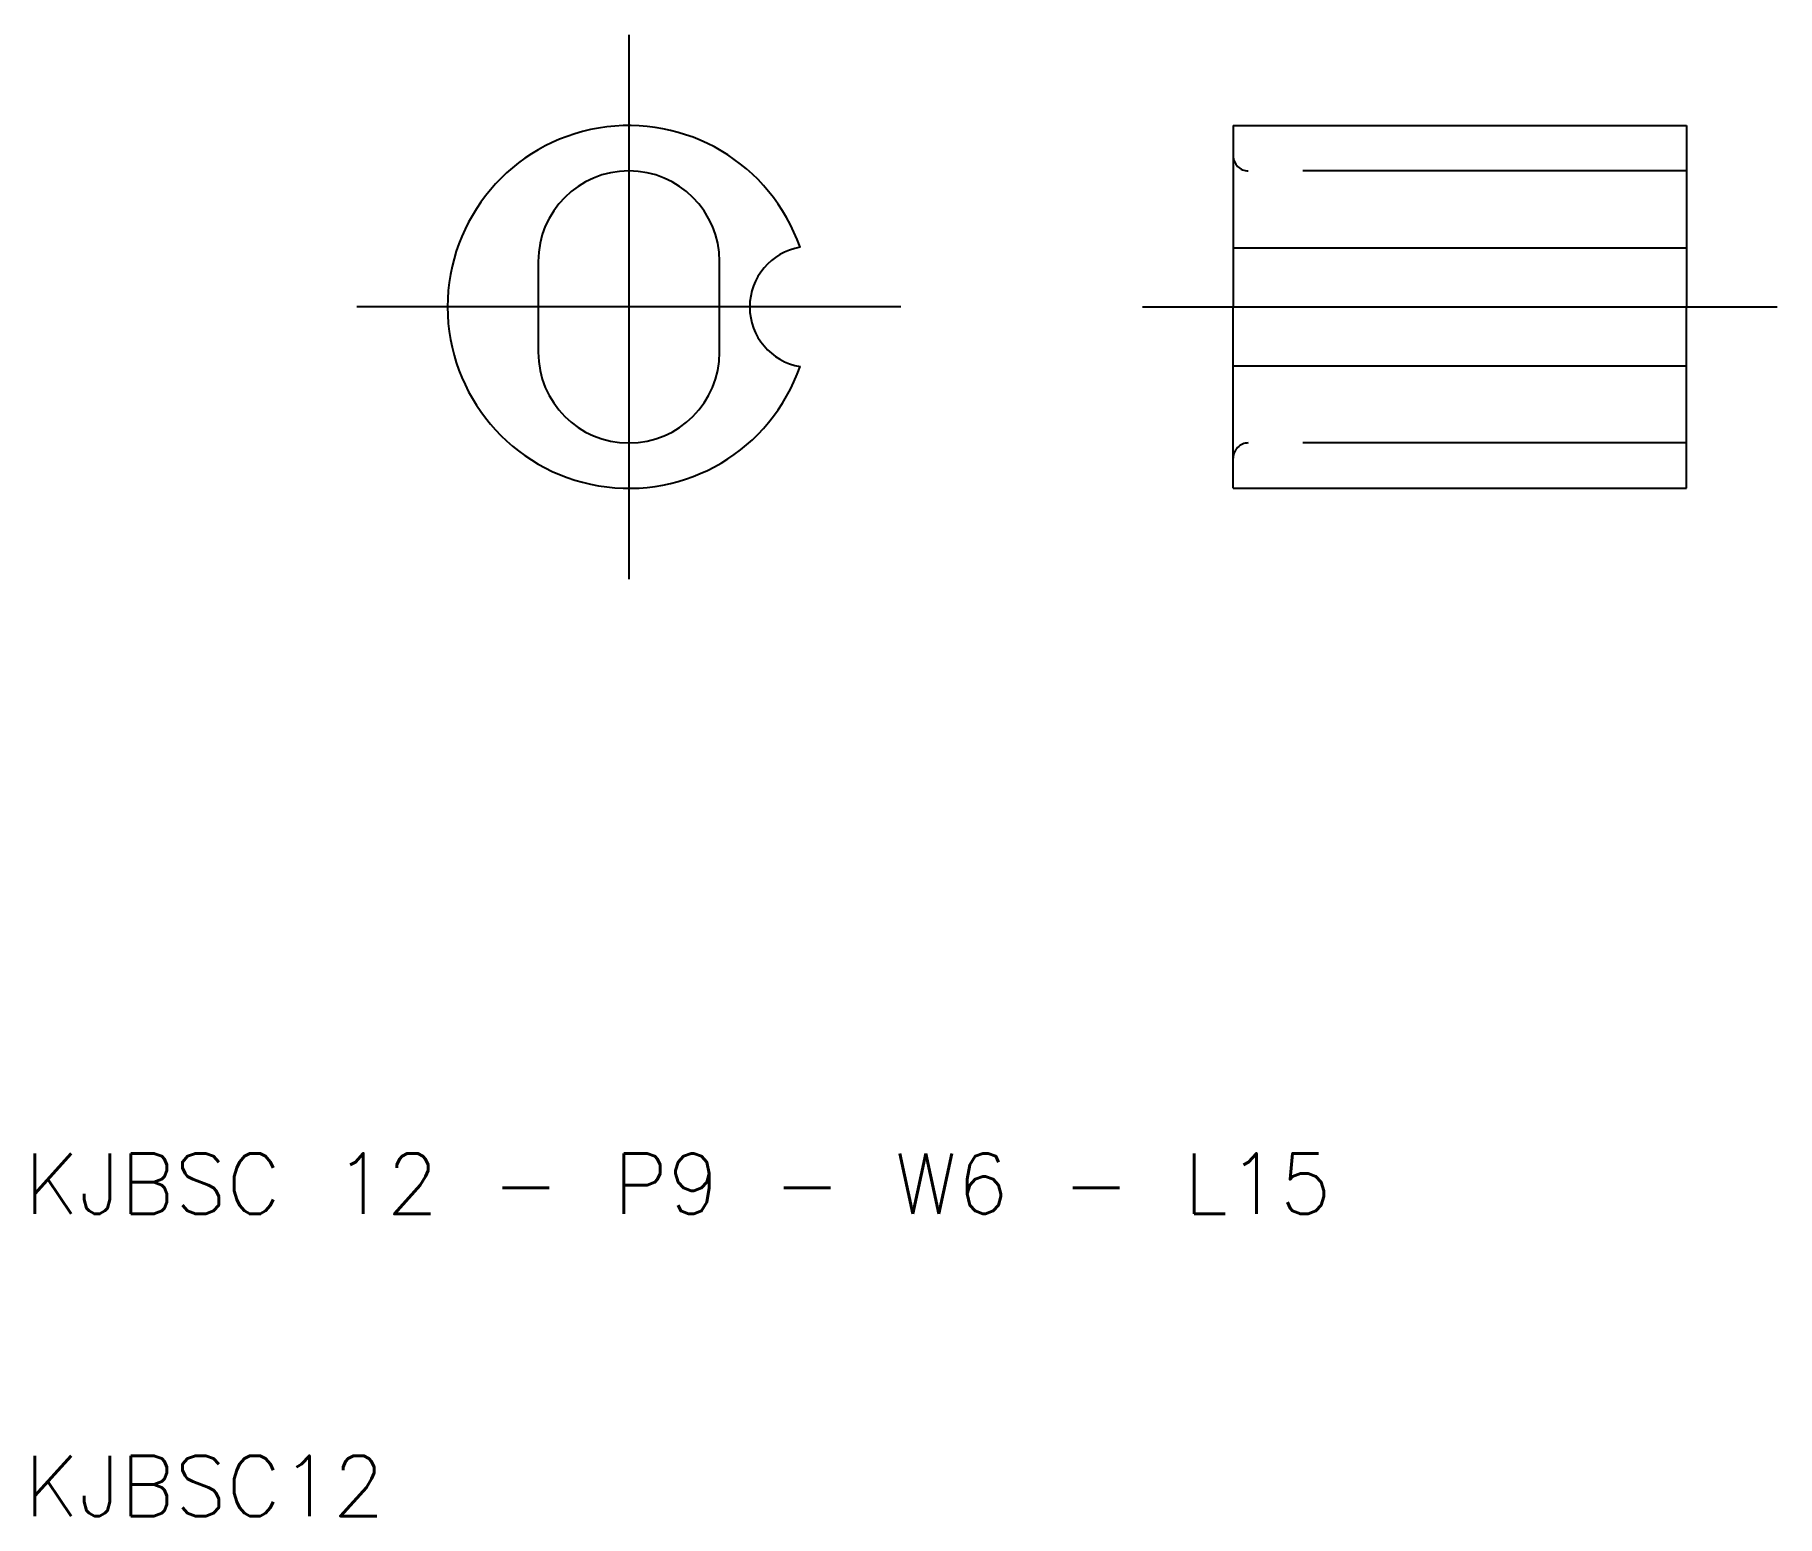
# Model space of a CAD drawing. Extents: x 10.3 to 68, y 10 to 59.
import ezdxf

# ---------------------------------------------------------------- set-up
doc = ezdxf.new("R2010")
doc.units = 0
doc.linetypes.add('CENTER', pattern=[50.8, 31.75, -6.35, 6.35, -6.35])
doc.linetypes.add('DASHED', pattern=[19.05, 12.7, -6.35])
doc.layers.get('0').update_dxf_attribs({"linetype": 'CONTINUOUS'})
doc.layers.add('CENTER', color=1, linetype='CENTER')
doc.styles.get("Standard").update_dxf_attribs({"font": 'txt.shx'})

msp = doc.modelspace()

# ---------------------------------------------------------------- linework, layer by layer
for p, q in [((50, 56), (65, 56)), ((50, 56), (50, 50)), ((65, 56), (65, 50)), ((50, 51.95), (65, 51.95)), ((27, 51.5), (27, 48.5)), ((33, 48.5), (33, 51.5)), ((50, 44), (50, 50)), ((65, 44), (65, 50)), ((50, 48.05), (65, 48.05)), ((50, 44), (65, 44))]:
    msp.add_line(p, q)
at = {"color": 3, "linetype": 'DASHED'}
for p, q in [((65, 54.5), (50.5, 54.5)), ((65, 45.5), (50.5, 45.5))]:
    msp.add_line(p, q, dxfattribs=at)
for centre, radius, start, end in [((30, 50), 6, 19.18814, 340.81186), ((30, 51.5), 3, 0, 180), ((36, 50), 2, 99.59407, 260.40593), ((30, 48.5), 3, 180, 0)]:
    msp.add_arc(centre, radius, start, end)
for centre, start, end in [((50.5, 55), 180, 270), ((50.5, 45), 90, 180)]:
    msp.add_arc(centre, 0.5, start, end, dxfattribs=at)
at = {"layer": 'CENTER'}
for p, q in [((30, 59), (30, 41)), ((39, 50), (21, 50)), ((47, 50), (68, 50))]:
    msp.add_line(p, q, dxfattribs=at)

# ---------------------------------------------------------------- texts
for s, p in [('KJBSC 12 - P9 - W6 - L15', (10, 20)), ('KJBSC12', (10, 10))]:
    msp.add_text(s, height=2).set_placement(p)

doc.saveas('drawing.dxf')
